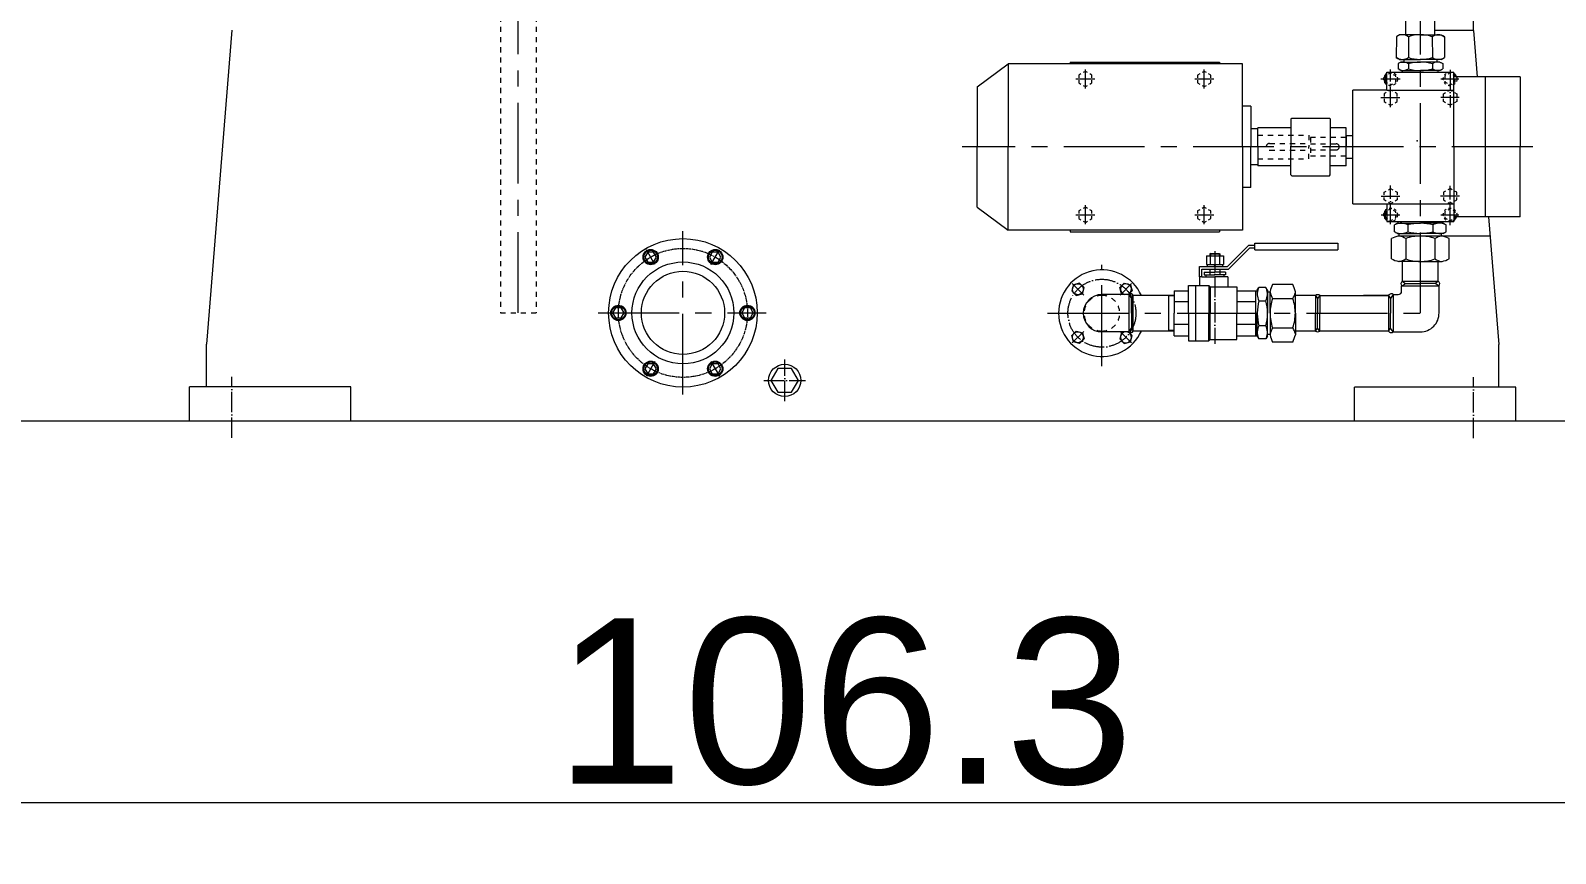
# Model space of a CAD drawing. Header units: inches. Extents: x 36 to 31738, y 79 to 24233.
# Drawn here: x 6101 to 7897, y 16287 to 17257 of the extents above; entities that cross this region are included whole.
import ezdxf

# ---------------------------------------------------------------- set-up
doc = ezdxf.new("R2010")
doc.units = ezdxf.units.IN
doc.header["$MEASUREMENT"] = 0
for name, pattern in [('ACAD_ISO04W100', [30, 24, -3, 0, -3]), ('CENTER', [50.8, 31.75, -6.35, 6.35, -6.35]), ('CHAIN', [0.7087, 0.4724, -0.0591, 0.1181, -0.0591]), ('EB_DASH', [6, 3, -3])]:
    doc.linetypes.add(name, pattern=pattern)
doc.layers.get('Defpoints').update_dxf_attribs({"lineweight": 5})
doc.layers.add('CAXA1', color=5, linetype='CENTER', lineweight=5)
doc.styles.add('Roman', font='arial.ttf')
doc.styles.get("Standard").update_dxf_attribs({"font": 'arial.ttf'})
doc.dimstyles.new('ISO-25', dxfattribs={"dimscale": 30, "dimtxt": 1.5, "dimasz": 1.5, "dimexe": 2, "dimexo": 2, "dimtad": 1, "dimtih": 1, "dimtoh": 1, "dimdec": 1, "dimlfac": 0.03937, "dimdsep": 46, "dimtxsty": 'Standard', "dimcen": 2.5, "dimclrd": 7, "dimclre": 7, "dimclrt": 7, "dimadec": 0, "dimazin": 0, "dimtfac": 1, "dimtdec": 1, "dimtmove": 0, "dimatfit": 3, "dimfxl": 1, "dimlwd": 5, "dimlwe": 5, "dimarcsym": 0})

# ---------------------------------------------------------------- blocks, each defined once
blk = doc.blocks.new('*D143')
at = {"color": 7, "linetype": 'Continuous', "lineweight": 5, "transparency": 16777216}
for p, q in [((5709.4, 16737.3), (5709.4, 16287.3)), ((8409.4, 16726.8), (8409.4, 16287.3)), ((5754.4, 16347.3), (8364.4, 16347.3))]:
    blk.add_line(p, q, dxfattribs=at)
at = {"color": 7, "transparency": 16777216}
for points in [[(5754.4, 16354.8), (5754.4, 16339.8), (5709.4, 16347.3)], [(8364.4, 16354.8), (8364.4, 16339.8), (8409.4, 16347.3)]]:
    blk.add_solid(points, dxfattribs=at)
at = {"layer": 'Defpoints', "color": 0, "transparency": 16777216}
for p in [(5709.4, 16797.3), (8409.4, 16786.8), (8409.4, 16347.3)]:
    blk.add_point(p, dxfattribs=at)
at = {"color": 7, "lineweight": 5, "transparency": 16777216, "insert": (7059.4, 16465.7), "char_height": 195, "attachment_point": 5, "style": 'Roman'}
blk.add_mtext('106.3', dxfattribs=at)

msp = doc.modelspace()

# ---------------------------------------------------------------- linework, layer by layer
at = {"color": 7, "linetype": 'EB_DASH', "lineweight": 5, "ltscale": 2}
for p, q in [((6654.48, 17297.28), (6654.48, 16924.29)), ((6696.47, 17297.28), (6696.47, 16924.29)), ((7546.21, 17133.89), (7606.21, 17133.89)), ((7606.21, 17133.89), (7606.21, 17119.89)), ((7560.21, 17123.89), (7606.21, 17123.89)), ((7560.21, 17115.89), (7606.21, 17115.89)), ((7606.21, 17105.89), (7606.21, 17119.89)), ((7650.21, 17130.89), (7608.21, 17130.89)), ((7608.21, 17130.89), (7608.21, 17108.89)), ((7608.21, 17123.39), (7638.71, 17123.39)), ((7608.21, 17116.39), (7638.71, 17116.39)), ((7546.21, 17105.89), (7606.21, 17105.89)), ((7650.21, 17108.89), (7608.21, 17108.89)), ((6654.48, 16924.29), (6696.47, 16924.29))]:
    msp.add_line(p, q, dxfattribs=at)
at = {"color": 7, "lineweight": 5}
for p, q in [((7800.21, 17256.89), (7800.21, 17296.89)), ((7720.75, 17251.92), (7720.74, 17274.92)), ((7754.66, 17251.92), (7754.67, 17274.92)), ((6338.21, 17257.28), (6308.21, 16887.28)), ((7709.44, 17249.74), (7709.42, 17225.12)), ((7709.44, 17249.74), (7709.42, 17225.12)), ((7713.24, 17251.93), (7709.44, 17249.74)), ((7713.24, 17251.93), (7709.44, 17249.74)), ((7737.75, 17251.91), (7713.24, 17251.93)), ((7737.75, 17251.91), (7713.24, 17251.93)), ((7723.59, 17249.73), (7723.57, 17225.11)), ((7723.59, 17249.73), (7723.57, 17225.11)), ((7737.67, 17251.91), (7762.17, 17251.93)), ((7737.67, 17251.91), (7762.17, 17251.93)), ((7751.82, 17249.73), (7751.84, 17225.11)), ((7751.82, 17249.73), (7751.84, 17225.11)), ((7800.21, 17256.89), (7754.77, 17256.89)), ((7762.17, 17251.93), (7765.97, 17249.74)), ((7762.17, 17251.93), (7765.97, 17249.74)), ((7765.97, 17249.74), (7765.99, 17225.12)), ((7765.97, 17249.74), (7765.99, 17225.12)), ((7800.21, 17256.89), (7804.63, 17202.28)), ((7713.21, 17222.93), (7709.42, 17225.12)), ((7713.21, 17222.93), (7709.42, 17225.12)), ((7713.21, 17222.93), (7737.72, 17222.91)), ((7713.21, 17222.93), (7737.72, 17222.91)), ((7718.22, 17222.92), (7718.22, 17219.89)), ((7718.22, 17222.92), (7718.22, 17219.89)), ((7762.2, 17222.93), (7737.69, 17222.91)), ((7762.2, 17222.93), (7737.69, 17222.91)), ((7757.19, 17222.92), (7757.2, 17219.89)), ((7757.19, 17222.92), (7757.2, 17219.89)), ((7762.2, 17222.93), (7765.99, 17225.12)), ((7762.2, 17222.93), (7765.99, 17225.12)), ((7215.71, 17190.81), (7252.48, 17217.89)), ((7528.13, 17217.89), (7252.48, 17217.89)), ((7252.48, 17217.89), (7252.48, 17119.89)), ((7325.21, 17219.89), (7325.21, 17217.89)), ((7325.21, 17219.89), (7501.21, 17219.89)), ((7501.21, 17219.89), (7501.21, 17217.89)), ((7528.13, 17119.89), (7528.13, 17217.89)), ((7528.13, 17119.89), (7528.13, 17208.89)), ((7698.16, 17204.34), (7696.58, 17203.43)), ((7698.16, 17186.89), (7698.16, 17207.89)), ((7698.16, 17207.89), (7777.26, 17207.89)), ((7714.72, 17219.89), (7711.42, 17217.99)), ((7711.42, 17217.99), (7711.42, 17211.79)), ((7714.72, 17209.89), (7711.42, 17211.79)), ((7714.72, 17219.89), (7737.71, 17219.89)), ((7714.72, 17209.89), (7737.71, 17209.89)), ((7716.71, 17207.89), (7716.71, 17209.89)), ((7723.57, 17217.9), (7723.57, 17211.88)), ((7760.7, 17219.89), (7737.71, 17219.89)), ((7760.7, 17209.89), (7737.71, 17209.89)), ((7751.85, 17217.9), (7751.85, 17211.88)), ((7758.71, 17207.89), (7758.71, 17209.89)), ((7760.7, 17219.89), (7764, 17217.99)), ((7760.7, 17209.89), (7764, 17211.79)), ((7764, 17217.99), (7764, 17211.79)), ((7777.26, 17119.89), (7777.26, 17207.89)), ((7777.26, 17204.34), (7778.83, 17203.43)), ((7215.71, 17190.81), (7215.71, 17119.89)), ((7658.21, 17052.89), (7658.21, 17186.89)), ((7698.16, 17186.89), (7658.21, 17186.89)), ((7696.58, 17203.43), (7696.58, 17196.35)), ((7696.58, 17196.35), (7698.16, 17195.44)), ((7698.16, 17186.89), (7777.26, 17186.89)), ((7855.21, 17202.28), (7777.26, 17202.28)), ((7778.83, 17203.43), (7778.83, 17202.28)), ((7814.23, 17202.28), (7814.23, 17037.49)), ((7855.21, 17202.28), (7855.21, 17119.89)), ((7537.99, 17167.86), (7528.13, 17167.86)), ((7537.99, 17167.86), (7537.99, 17119.89)), ((7585.21, 17152.89), (7586.21, 17153.89)), ((7585.21, 17152.89), (7585.21, 17119.89)), ((7586.21, 17153.89), (7630.71, 17153.89)), ((7630.71, 17153.89), (7631.71, 17152.89)), ((7631.71, 17152.89), (7631.71, 17119.89)), ((7546.21, 17141.07), (7537.99, 17141.07)), ((7546.21, 17119.89), (7546.21, 17142.39)), ((7585.21, 17142.39), (7546.21, 17142.39)), ((7650.21, 17142.39), (7631.71, 17142.39)), ((7650.21, 17097.39), (7650.21, 17142.39)), ((7650.21, 17133.35), (7650.21, 17119.89)), ((7650.21, 17133.35), (7658.21, 17133.35)), ((7215.71, 17048.97), (7215.71, 17119.89)), ((7252.48, 17021.89), (7252.48, 17119.89)), ((7528.13, 17119.89), (7528.13, 17030.89)), ((7528.13, 17119.89), (7528.13, 17021.89)), ((7537.99, 17071.92), (7537.99, 17119.89)), ((7546.21, 17119.89), (7546.21, 17097.39)), ((7585.21, 17086.89), (7585.21, 17119.89)), ((7631.71, 17086.89), (7631.71, 17119.89)), ((7650.21, 17106.43), (7650.21, 17119.89)), ((7777.26, 17119.89), (7777.26, 17031.89)), ((7855.21, 17037.49), (7855.21, 17119.89)), ((7546.21, 17098.71), (7537.99, 17098.71)), ((7585.21, 17097.39), (7546.21, 17097.39)), ((7650.21, 17097.39), (7631.71, 17097.39)), ((7650.21, 17106.43), (7658.21, 17106.43)), ((7585.21, 17086.89), (7586.21, 17085.89)), ((7586.21, 17085.89), (7630.71, 17085.89)), ((7630.71, 17085.89), (7631.71, 17086.89)), ((7537.99, 17071.92), (7528.13, 17071.92)), ((7215.71, 17048.97), (7252.48, 17021.89)), ((7658.21, 17052.89), (7777.26, 17052.89)), ((7696.58, 17043.43), (7698.16, 17044.34)), ((7696.58, 17036.35), (7696.58, 17043.43)), ((7698.16, 17052.89), (7698.16, 17031.89)), ((7698.16, 17035.44), (7696.58, 17036.35)), ((7698.16, 17031.89), (7737.71, 17031.89)), ((7710.72, 17029.89), (7707.42, 17027.99)), ((7707.42, 17019.79), (7707.42, 17027.99)), ((7710.72, 17029.89), (7737.71, 17029.89)), ((7711.26, 17031.89), (7711.26, 17029.89)), ((7723.05, 17027.9), (7723.05, 17019.88)), ((7737.71, 17031.89), (7777.26, 17031.89)), ((7764.69, 17029.89), (7737.71, 17029.89)), ((7752.36, 17027.9), (7752.36, 17019.88)), ((7764.16, 17031.89), (7764.16, 17029.89)), ((7764.69, 17029.89), (7768, 17027.99)), ((7768, 17019.79), (7768, 17027.99)), ((7855.21, 17037.49), (7777.26, 17037.49)), ((7777.26, 17035.44), (7778.83, 17036.35)), ((7778.83, 17036.35), (7778.83, 17037.49)), ((7817.99, 17037.49), (7830.21, 16886.89)), ((7528.13, 17021.89), (7252.48, 17021.89)), ((7325.21, 17021.89), (7325.21, 17019.89)), ((7325.21, 17019.89), (7501.21, 17019.89)), ((7501.21, 17021.89), (7501.21, 17019.89)), ((7703.71, 16987.89), (7703.71, 17011.89)), ((7710.72, 17017.89), (7707.42, 17019.79)), ((7710.72, 17017.89), (7737.71, 17017.89)), ((7711.71, 17014.89), (7712.81, 17014.89)), ((7712.81, 17014.89), (7712.81, 17017.89)), ((7712.81, 17014.89), (7763.33, 17014.89)), ((7720.46, 17011.89), (7720.46, 16987.89)), ((7764.69, 17017.89), (7737.71, 17017.89)), ((7754.96, 17011.89), (7754.96, 16987.89)), ((7762.6, 17014.89), (7762.6, 17017.89)), ((7763.33, 17014.89), (7819.83, 17014.89)), ((7764.69, 17017.89), (7768, 17019.79)), ((7771.7, 16987.89), (7771.7, 17011.89)), ((7485.71, 16991.4), (7505.71, 16991.4)), ((7485.71, 16991.4), (7485.71, 16981.4)), ((7490.57, 16994.42), (7489.71, 16993.85)), ((7489.71, 16993.85), (7489.71, 16991.4)), ((7489.71, 16993.85), (7501.71, 16993.85)), ((7490.1, 16991.4), (7490.1, 16981.4)), ((7490.57, 16994.42), (7500.84, 16994.42)), ((7490.57, 16993.85), (7490.57, 16991.4)), ((7500.84, 16994.42), (7501.71, 16993.85)), ((7500.84, 16993.85), (7500.84, 16991.4)), ((7501.31, 16991.4), (7501.31, 16981.4)), ((7501.71, 16993.85), (7501.71, 16991.4)), ((7505.71, 16991.4), (7505.71, 16981.4)), ((7535.71, 17003.9), (7510.71, 16978.9)), ((7536.95, 17000.9), (7511.95, 16975.9)), ((7535.71, 17003.9), (7542.66, 17003.9)), ((7536.95, 17000.9), (7542.66, 17000.9)), ((7542.66, 16998.52), (7542.66, 17006.27)), ((7542.66, 17006.27), (7640.71, 17006.27)), ((7542.66, 16998.52), (7640.71, 16998.52)), ((7640.71, 17006.27), (7640.71, 16998.52)), ((7737.71, 17002.96), (7737.71, 17002.96)), ((7477.49, 16978.9), (7510.71, 16978.9)), ((7477.49, 16966.65), (7477.49, 16978.9)), ((7480.49, 16975.9), (7511.95, 16975.9)), ((7480.49, 16966.65), (7480.49, 16975.9)), ((7483.23, 16972.23), (7495.71, 16972.23)), ((7483.23, 16972.23), (7483.23, 16969.13)), ((7485.71, 16981.4), (7505.71, 16981.4)), ((7486.58, 16981.4), (7486.58, 16978.9)), ((7489.71, 16975.9), (7489.71, 16969.13)), ((7494.06, 16981.4), (7496.44, 16978.9)), ((7494.63, 16981.4), (7497.01, 16978.9)), ((7508.18, 16972.23), (7495.71, 16972.23)), ((7501.71, 16975.9), (7501.71, 16969.13)), ((7504.83, 16981.4), (7504.83, 16978.9)), ((7508.18, 16972.23), (7508.18, 16969.13)), ((7737.71, 16984.89), (7712.08, 16984.89)), ((7716.72, 16961.4), (7716.71, 16984.89)), ((7737.71, 16984.89), (7763.33, 16984.89)), ((7758.7, 16961.4), (7758.7, 16984.89)), ((7464.71, 16923.9), (7464.71, 16956.4)), ((7464.71, 16956.4), (7488.71, 16956.4)), ((7473.03, 16956.4), (7473.03, 16891.4)), ((7480.49, 16966.65), (7477.49, 16966.65)), ((7477.49, 16966.65), (7477.49, 16956.4)), ((7480.49, 16966.65), (7495.71, 16966.65)), ((7483.23, 16969.13), (7495.71, 16969.13)), ((7485.18, 16969.13), (7485.18, 16966.65)), ((7488.71, 16956.4), (7488.71, 16923.9)), ((7488.71, 16956.4), (7490.07, 16954.82)), ((7490.07, 16954.82), (7521.71, 16954.82)), ((7490.07, 16954.82), (7490.07, 16923.9)), ((7508.18, 16969.13), (7495.71, 16969.13)), ((7510.92, 16966.65), (7495.71, 16966.65)), ((7506.23, 16969.13), (7506.23, 16966.65)), ((7510.92, 16966.65), (7510.92, 16954.82)), ((7521.71, 16954.82), (7521.71, 16923.89)), ((7545.71, 16950.88), (7547.61, 16954.19)), ((7555.8, 16954.19), (7547.61, 16954.19)), ((7557.71, 16950.88), (7555.8, 16954.19)), ((7587.38, 16957.89), (7563.71, 16957.89)), ((7715.71, 16955.74), (7720.21, 16958.9)), ((7759.71, 16955.75), (7715.71, 16955.74)), ((7715.71, 16949.9), (7715.71, 16955.74)), ((7716.71, 16961.4), (7720.21, 16958.9)), ((7758.7, 16961.4), (7716.71, 16961.4)), ((7720.21, 16958.9), (7737.71, 16958.9)), ((7755.21, 16958.9), (7737.71, 16958.9)), ((7758.71, 16961.4), (7755.21, 16958.9)), ((7759.71, 16955.74), (7755.21, 16958.9)), ((7759.71, 16923.85), (7759.71, 16955.75)), ((7394.55, 16945.9), (7362.71, 16945.9)), ((7394.55, 16945.9), (7397.71, 16941.39)), ((7394.55, 16945.9), (7394.55, 16901.9)), ((7397.71, 16941.39), (7399.72, 16944.89)), ((7397.71, 16941.39), (7397.71, 16906.4)), ((7439.47, 16944.89), (7399.72, 16944.89)), ((7399.72, 16902.9), (7399.72, 16944.89)), ((7447.71, 16944.69), (7439.47, 16944.89)), ((7441.16, 16944.85), (7441.16, 16902.89)), ((7447.71, 16944.18), (7441.16, 16944.34)), ((7447.71, 16950.4), (7447.71, 16923.89)), ((7447.71, 16950.4), (7464.71, 16950.4)), ((7464.71, 16937.14), (7447.71, 16937.14)), ((7521.71, 16950.4), (7543.71, 16950.4)), ((7543.71, 16937.14), (7521.71, 16937.14)), ((7543.71, 16950.4), (7543.71, 16923.89)), ((7543.71, 16950.4), (7545.71, 16950.4)), ((7545.71, 16950.88), (7545.71, 16944.85)), ((7547.7, 16938.55), (7555.71, 16938.55)), ((7557.71, 16950.88), (7557.71, 16923.9)), ((7560.71, 16948.79), (7557.71, 16948.79)), ((7560.71, 16923.9), (7560.71, 16949.52)), ((7563.71, 16941.15), (7587.67, 16941.15)), ((7590.51, 16923.63), (7590.51, 16949.26)), ((7614.19, 16944.89), (7590.51, 16944.89)), ((7614.19, 16944.89), (7616.7, 16941.39)), ((7614.19, 16944.89), (7614.19, 16923.9)), ((7619.21, 16944.89), (7616.7, 16941.39)), ((7616.7, 16941.39), (7616.7, 16923.89)), ((7619.2, 16944.89), (7619.2, 16923.9)), ((7619.21, 16944.89), (7700.2, 16944.89)), ((7700.2, 16944.89), (7670.71, 16944.89)), ((7700.2, 16944.89), (7702.71, 16941.39)), ((7700.2, 16944.89), (7700.2, 16902.89)), ((7700.2, 16944.89), (7702.71, 16941.39)), ((7705.86, 16945.9), (7702.71, 16941.39)), ((7702.71, 16941.39), (7702.71, 16923.89)), ((7705.86, 16945.9), (7711.71, 16945.9)), ((7705.86, 16945.89), (7705.86, 16901.89)), ((7447.71, 16897.4), (7447.71, 16923.9)), ((7464.71, 16923.9), (7464.71, 16891.4)), ((7488.71, 16891.4), (7488.71, 16923.9)), ((7490.07, 16892.97), (7490.07, 16923.9)), ((7521.71, 16892.97), (7521.71, 16923.9)), ((7543.71, 16923.9), (7543.71, 16897.4)), ((7543.71, 16923.9), (7543.71, 16897.4)), ((7545.71, 16896.91), (7545.71, 16923.9)), ((7557.71, 16896.91), (7557.71, 16923.9)), ((7560.71, 16923.89), (7560.71, 16898.27)), ((7590.51, 16924.16), (7590.51, 16898.53)), ((7614.19, 16902.9), (7614.19, 16923.9)), ((7616.7, 16906.4), (7616.7, 16923.9)), ((7619.2, 16902.9), (7619.2, 16923.9)), ((7702.71, 16906.4), (7702.71, 16923.9)), ((7394.55, 16901.9), (7362.71, 16901.9)), ((7394.55, 16901.89), (7397.71, 16906.4)), ((7397.71, 16906.4), (7399.72, 16902.9)), ((7447.71, 16902.89), (7399.72, 16902.89)), ((7447.71, 16903.61), (7441.16, 16903.45)), ((7464.71, 16910.65), (7447.71, 16910.65)), ((7543.71, 16910.65), (7521.71, 16910.65)), ((7547.7, 16909.24), (7555.71, 16909.24)), ((7560.71, 16899), (7557.71, 16899)), ((7563.71, 16906.64), (7587.67, 16906.64)), ((7614.19, 16902.9), (7590.51, 16902.9)), ((7614.19, 16902.9), (7607.71, 16902.89)), ((7614.19, 16902.9), (7616.7, 16906.4)), ((7619.21, 16902.9), (7616.7, 16906.4)), ((7700.2, 16902.89), (7619.2, 16902.9)), ((7700.2, 16902.9), (7702.71, 16906.4)), ((7700.2, 16902.9), (7702.71, 16906.4)), ((7705.86, 16901.89), (7702.71, 16906.4)), ((7705.86, 16901.9), (7737.71, 16901.9)), ((6308.21, 16837.28), (6308.21, 16887.28)), ((7447.71, 16897.4), (7464.71, 16897.4)), ((7464.71, 16891.4), (7488.71, 16891.4)), ((7488.71, 16891.4), (7490.07, 16892.97)), ((7490.07, 16892.97), (7521.71, 16892.97)), ((7521.71, 16897.4), (7545.71, 16897.4)), ((7545.71, 16896.91), (7547.61, 16893.61)), ((7555.8, 16893.61), (7547.61, 16893.61)), ((7557.71, 16896.91), (7555.8, 16893.61)), ((7587.38, 16889.9), (7563.71, 16889.9)), ((7830.21, 16836.89), (7830.21, 16886.89)), ((6288.21, 16797.28), (6288.21, 16837.28)), ((6478.21, 16837.28), (6288.21, 16837.28)), ((6478.21, 16797.28), (6478.21, 16837.28)), ((7850.21, 16836.89), (7660.21, 16836.89)), ((7660.21, 16796.89), (7660.21, 16836.89)), ((7850.21, 16796.89), (7850.21, 16836.89)), ((5709.39, 16797.28), (8409.39, 16797.28)), ((6288.21, 16797.28), (7850.21, 16797.28))]:
    msp.add_line(p, q, dxfattribs=at)
at = {"color": 7, "linetype": 'ACAD_ISO04W100', "lineweight": 5}
for p, q in [((7343.21, 17188.69), (7343.21, 17211.09)), ((7483.21, 17188.69), (7483.21, 17211.09)), ((7702.71, 17166.83), (7702.71, 17211.09)), ((7772.71, 17210.83), (7772.71, 17166.13)), ((7332.01, 17199.89), (7354.4, 17199.89)), ((7472.01, 17199.89), (7494.4, 17199.89)), ((7691.25, 17199.89), (7713.92, 17199.89)), ((7761.78, 17199.89), (7783.15, 17199.89)), ((7691.06, 17177.89), (7713.38, 17177.89)), ((7783.43, 17177.89), (7761.87, 17177.89)), ((7691.54, 17061.89), (7713.46, 17061.89)), ((7702.71, 17028.64), (7702.71, 17074.29)), ((7784.01, 17061.89), (7761.5, 17061.89)), ((7772.71, 17027.7), (7772.71, 17074.04)), ((7343.21, 17028.69), (7343.21, 17051.09)), ((7483.21, 17028.69), (7483.21, 17051.09)), ((7332.01, 17039.89), (7354.4, 17039.89)), ((7472.01, 17039.89), (7494.4, 17039.89)), ((7691.76, 17039.89), (7713.53, 17039.89)), ((7761.96, 17039.89), (7783.05, 17039.89)), ((6836.34, 16981.43), (6826.33, 16998.77)), ((6902.33, 16981.43), (6912.34, 16998.77)), ((7495.71, 16997.11), (7495.71, 16887.8)), ((7341.32, 16945.28), (7327.75, 16958.85)), ((7384.09, 16945.28), (7397.66, 16958.85)), ((7397.71, 16923.9), (7397.71, 16941.39)), ((7341.32, 16902.51), (7327.75, 16888.94)), ((7384.09, 16902.51), (7397.66, 16888.94)), ((6836.34, 16867.13), (6826.33, 16849.79)), ((6902.33, 16867.13), (6912.34, 16849.79)), ((6989.16, 16820.09), (6989.16, 16869.47)), ((6338.21, 16777.11), (6338.21, 16849.09)), ((7800.21, 16776.72), (7800.21, 16848.7)), ((6964.47, 16844.78), (7013.85, 16844.78))]:
    msp.add_line(p, q, dxfattribs=at)
at = {"color": 7, "linetype": 'EB_DASH', "lineweight": 5}
for points in [[(7343.21, 17208.89), (7335.41, 17204.39), (7335.41, 17195.39), (7343.21, 17190.89), (7351, 17195.39), (7351, 17204.39)], [(7483.21, 17208.89), (7475.41, 17204.39), (7475.41, 17195.39), (7483.21, 17190.89), (7491, 17195.39), (7491, 17204.39)], [(7702.71, 17206.97), (7696.58, 17203.43), (7696.58, 17196.35), (7702.71, 17192.81), (7708.83, 17196.35), (7708.83, 17203.43)], [(7772.71, 17206.97), (7766.58, 17203.43), (7766.58, 17196.35), (7772.71, 17192.81), (7778.83, 17196.35), (7778.83, 17203.43)], [(7702.71, 17186.89), (7694.91, 17182.39), (7694.91, 17173.39), (7702.71, 17168.89), (7710.5, 17173.39), (7710.5, 17182.39)], [(7772.71, 17186.89), (7780.5, 17182.39), (7780.5, 17173.39), (7772.71, 17168.89), (7764.91, 17173.39), (7764.91, 17182.39)], [(7702.71, 17052.89), (7694.91, 17057.39), (7694.91, 17066.39), (7702.71, 17070.89), (7710.5, 17066.39), (7710.5, 17057.39)], [(7772.71, 17052.89), (7780.5, 17057.39), (7780.5, 17066.39), (7772.71, 17070.89), (7764.91, 17066.39), (7764.91, 17057.39)], [(7343.21, 17048.89), (7335.41, 17044.39), (7335.41, 17035.39), (7343.21, 17030.89), (7351, 17035.39), (7351, 17044.39)], [(7483.21, 17048.89), (7475.41, 17044.39), (7475.41, 17035.39), (7483.21, 17030.89), (7491, 17035.39), (7491, 17044.39)], [(7702.71, 17046.97), (7696.58, 17043.43), (7696.58, 17036.35), (7702.71, 17032.81), (7708.83, 17036.35), (7708.83, 17043.43)], [(7772.71, 17046.97), (7766.58, 17043.43), (7766.58, 17036.35), (7772.71, 17032.81), (7778.83, 17036.35), (7778.83, 17043.43)]]:
    msp.add_lwpolyline(points, close=True, dxfattribs=at)
at = {"color": 7, "lineweight": 5}
for points in [[(6824.54, 16990.1), (6827.94, 16984.21), (6834.74, 16984.21), (6838.14, 16990.1), (6834.74, 16995.99), (6827.94, 16995.99)], [(6903.94, 16995.99), (6900.54, 16990.1), (6903.94, 16984.21), (6910.74, 16984.21), (6914.14, 16990.1), (6910.74, 16995.99)], [(7336.4, 16959.41), (7329.14, 16957.51), (7327.17, 16950.27), (7332.45, 16944.94), (7339.7, 16946.85), (7341.67, 16954.09)], [(6789.94, 16918.39), (6796.74, 16918.39), (6800.14, 16924.28), (6796.74, 16930.17), (6789.94, 16930.17), (6786.54, 16924.28)], [(6948.74, 16930.17), (6941.94, 16930.17), (6938.54, 16924.28), (6941.94, 16918.39), (6948.74, 16918.39), (6952.14, 16924.28)], [(7336.4, 16888.38), (7329.14, 16890.28), (7327.17, 16897.52), (7332.45, 16902.85), (7339.7, 16900.94), (7341.67, 16893.7)], [(6834.74, 16852.57), (6838.14, 16858.46), (6834.74, 16864.35), (6827.94, 16864.35), (6824.54, 16858.46), (6827.94, 16852.57)], [(6914.14, 16858.46), (6910.74, 16864.35), (6903.94, 16864.35), (6900.54, 16858.46), (6903.94, 16852.57), (6910.74, 16852.57)], [(6997.22, 16858.75), (6981.09, 16858.75), (6973.03, 16844.78), (6981.09, 16830.81), (6997.22, 16830.81), (7005.29, 16844.78)]]:
    msp.add_lwpolyline(points, close=True, dxfattribs=at)
for points in [[(7389.35, 16945.9), (7385.71, 16946.85), (7383.74, 16954.09), (7389.01, 16959.41), (7396.27, 16957.51), (7398.24, 16950.27), (7393.91, 16945.9)], [(7389.35, 16901.9), (7385.71, 16900.94), (7383.74, 16893.7), (7389.01, 16888.38), (7396.27, 16890.28), (7398.24, 16897.52), (7393.91, 16901.9)]]:
    msp.add_lwpolyline(points, dxfattribs=at)
at = {"color": 7, "linetype": 'EB_DASH', "lineweight": 5}
for centre in [(7702.71, 17199.89), (7772.71, 17199.89), (7702.71, 17039.89), (7772.71, 17039.89)]:
    msp.add_circle(centre, 8, dxfattribs=at)
at = {"color": 7, "lineweight": 5}
for centre, radius in [((6869.34, 16924.28), 87.5), ((6831.34, 16990.1), 9), ((6831.34, 16990.1), 8), ((6907.34, 16990.1), 9), ((6907.34, 16990.1), 8), ((6869.34, 16924.28), 60), ((6869.34, 16924.28), 49), ((7334.42, 16952.18), 6.5), ((6793.34, 16924.28), 9), ((6793.34, 16924.28), 8), ((6945.34, 16924.28), 9), ((6945.34, 16924.28), 8), ((7334.42, 16895.61), 6.5), ((6831.34, 16858.46), 9), ((6831.34, 16858.46), 8), ((6907.34, 16858.46), 9), ((6907.34, 16858.46), 8), ((6989.16, 16844.78), 18.98)]:
    msp.add_circle(centre, radius, dxfattribs=at)
at = {"color": 7, "linetype": 'CHAIN', "lineweight": 5, "ltscale": 10}
msp.add_circle((6869.34, 16924.28), 76, dxfattribs=at)
at = {"color": 7, "linetype": 'ACAD_ISO04W100', "lineweight": 5}
msp.add_circle((7362.71, 16923.9), 40, dxfattribs=at)
at = {"color": 7, "lineweight": 5}
for centre, radius, start, end in [((7716.51, 17239.4), 12.53, 55.56432, 124.33281), ((7716.51, 17239.4), 12.53, 55.56432, 124.33281), ((7737.7, 17205.08), 46.83, 89.94857, 107.53652), ((7737.7, 17205.08), 46.83, 89.94857, 107.53652), ((7737.71, 17205.08), 46.83, 72.46431, 90.05226), ((7737.71, 17205.08), 46.83, 72.46431, 90.05226), ((7758.9, 17239.4), 12.53, 55.66801, 124.43651), ((7758.9, 17239.4), 12.53, 55.66801, 124.43651), ((7716.51, 17235.45), 12.53, 235.56432, 304.33281), ((7716.51, 17235.45), 12.53, 235.56432, 304.33281), ((7737.76, 17269.74), 46.83, 252.36061, 269.94857), ((7737.76, 17269.74), 46.83, 252.36061, 269.94857), ((7737.65, 17269.74), 46.83, 270.05226, 287.64021), ((7737.65, 17269.74), 46.83, 270.05226, 287.64021), ((7758.91, 17235.45), 12.53, 235.66801, 304.43651), ((7758.91, 17235.45), 12.53, 235.66801, 304.43651), ((7702.71, 17199.89), 8, 124.66516, 235.33484), ((7717.47, 17209.57), 10.32, 53.7922, 118.48426), ((7717.47, 17220.21), 10.32, 241.51574, 306.2078), ((7738.91, 17160.15), 59.75, 91.15817, 104.88393), ((7738.91, 17269.63), 59.75, 255.11607, 268.84183), ((7736.5, 17160.15), 59.75, 75.1169, 88.84265), ((7736.5, 17269.63), 59.75, 271.159, 284.88475), ((7757.94, 17209.57), 10.32, 61.51657, 126.20862), ((7757.94, 17220.21), 10.32, 233.79302, 298.48508), ((7772.71, 17199.89), 8, 17.41918, 55.33484), ((7702.71, 17039.89), 8, 124.66516, 235.33484), ((7715, 17012.59), 17.29, 62.26695, 111.99785), ((7738.4, 16970.15), 59.75, 91.159, 104.88475), ((7737.02, 16970.15), 59.75, 75.11607, 88.84183), ((7760.41, 17012.59), 17.29, 68.00297, 117.73388), ((7772.71, 17039.89), 8, 304.66516, 342.58082), ((7725.74, 16963.63), 53.05, 104.91774, 114.53007), ((7715, 17035.19), 17.29, 248.0038, 297.7347), ((7708.55, 16993.13), 22.22, 57.59913, 78.32319), ((7737.71, 16963.8), 51.09, 90.00082, 109.73244), ((7738.4, 17077.63), 59.75, 255.1169, 268.84265), ((7737.71, 16963.8), 51.09, 70.26839, 90), ((7737.02, 17077.63), 59.75, 271.15817, 284.88393), ((7760.41, 17035.19), 17.29, 242.26612, 291.99703), ((7766.87, 16993.13), 22.22, 101.67763, 122.40169), ((7749.68, 16963.63), 53.05, 65.47075, 75.08309), ((7362.71, 16923.9), 51, 24.30684, 335.68393), ((7725.74, 17036.15), 53.05, 245.47158, 255.08391), ((7708.55, 17006.65), 22.22, 281.67846, 302.40252), ((7737.71, 17035.98), 51.09, 250.26921, 270.00082), ((7737.71, 17035.98), 51.09, 270, 289.73161), ((7766.87, 17006.65), 22.22, 237.59831, 258.32237), ((7749.68, 17036.15), 53.05, 284.91691, 294.52925), ((7390.99, 16952.18), 6.5, 284.6416, 255.3584), ((7563, 16946.6), 17.29, 158.00297, 207.73388), ((7540.41, 16946.6), 17.29, 332.26612, 21.99703), ((7611.97, 16935.87), 53.05, 155.47075, 165.08309), ((7539.24, 16935.6), 53.05, 14.91691, 24.844), ((7718.6, 16958.15), 3.76, 120.17583, 219.71215), ((7756.82, 16958.15), 3.76, 320.28867, 59.825), ((7362.71, 16923.9), 22, 90, 270), ((7396.76, 16943.47), 3.28, 25.61749, 132.32699), ((7605.44, 16923.21), 59.75, 165.11607, 178.84183), ((7497.97, 16923.21), 59.75, 1.15817, 14.88393), ((7582.47, 16953.06), 22.22, 191.67763, 212.40169), ((7611.8, 16923.9), 51.09, 160.26839, 180), ((7568.74, 16952.79), 22.22, 327.59831, 348.32237), ((7539.41, 16923.63), 51.09, 0, 19.73161), ((7616.7, 16941.39), 4.3, 54.40531, 125.59469), ((7703.46, 16943), 3.76, 50.28908, 149.82541), ((7711.71, 16949.9), 4, 270, 0), ((7605.44, 16924.58), 59.75, 181.15817, 194.88393), ((7497.97, 16924.58), 59.75, 345.11607, 358.84183), ((7611.8, 16923.89), 51.09, 180, 199.73161), ((7539.41, 16924.16), 51.09, 340.26839, 0), ((7737.71, 16923.9), 22, 270, 1.01818), ((7737.71, 16923.9), 22, 359.87194, 0.12806), ((7390.99, 16895.61), 6.5, 104.6416, 75.3584), ((7396.76, 16904.32), 3.28, 227.67301, 334.38251), ((7563, 16901.19), 17.29, 152.26612, 201.99703), ((7540.41, 16901.19), 17.29, 338.00297, 27.73388), ((7582.47, 16894.73), 22.22, 147.59831, 168.32237), ((7568.74, 16895), 22.22, 11.67763, 32.40169), ((7616.7, 16906.4), 4.3, 234.40531, 305.59469), ((7703.46, 16904.79), 3.76, 210.17624, 309.71257), ((7611.97, 16911.92), 53.05, 194.91691, 204.52925), ((7539.24, 16912.19), 53.05, 335.156, 345.08309)]:
    msp.add_arc(centre, radius, start, end, dxfattribs=at)
at = {"color": 7, "linetype": 'EB_DASH', "lineweight": 5, "ltscale": 2}
for centre, radius, start, end in [((7560.21, 17119.89), 4, 90, 270), ((7638.71, 17119.89), 3.5, 0, 90), ((7638.71, 17119.89), 3.5, 270, 0), ((7362.71, 16923.9), 21, 90, 270), ((7362.71, 16923.9), 21, 270, 90)]:
    msp.add_arc(centre, radius, start, end, dxfattribs=at)
at = {"layer": 'CAXA1', "linetype": 'CENTER', "lineweight": 5, "ltscale": 3}
for p, q in [((6675.47, 16924.29), (6675.47, 17800.65)), ((7737.71, 16923.9), (7737.71, 17381.1)), ((7870.17, 17119.89), (7198.1, 17119.89)), ((6869.34, 16828.12), (6869.34, 17020.73)), ((7362.71, 16861.69), (7362.71, 16980.72)), ((6769.55, 16924.28), (6967.34, 16924.28)), ((7298.83, 16923.9), (7745.32, 16923.9))]:
    msp.add_line(p, q, dxfattribs=at)
msp.add_point((7733.81, 17126.89), dxfattribs=at)

# ---------------------------------------------------------------- dimensions: what is measured, and where the dimension line sits
at = {"color": 7, "lineweight": 5}
dim = msp.add_linear_dim(base=(8409.39, 16347.29), p1=(5709.39, 16797.28), p2=(8409.39, 16786.78), dimstyle='ISO-25', override={"dimtxt": 6.5, "dimpost": '\\X', "dimtxsty": 'Roman', "dimtmove": 1}, dxfattribs=at)
dim.commit()
dim.dimension.update_dxf_attribs({"geometry": '*D143', "text_midpoint": (7059.39, 16465.67)})

doc.saveas('drawing.dxf')
